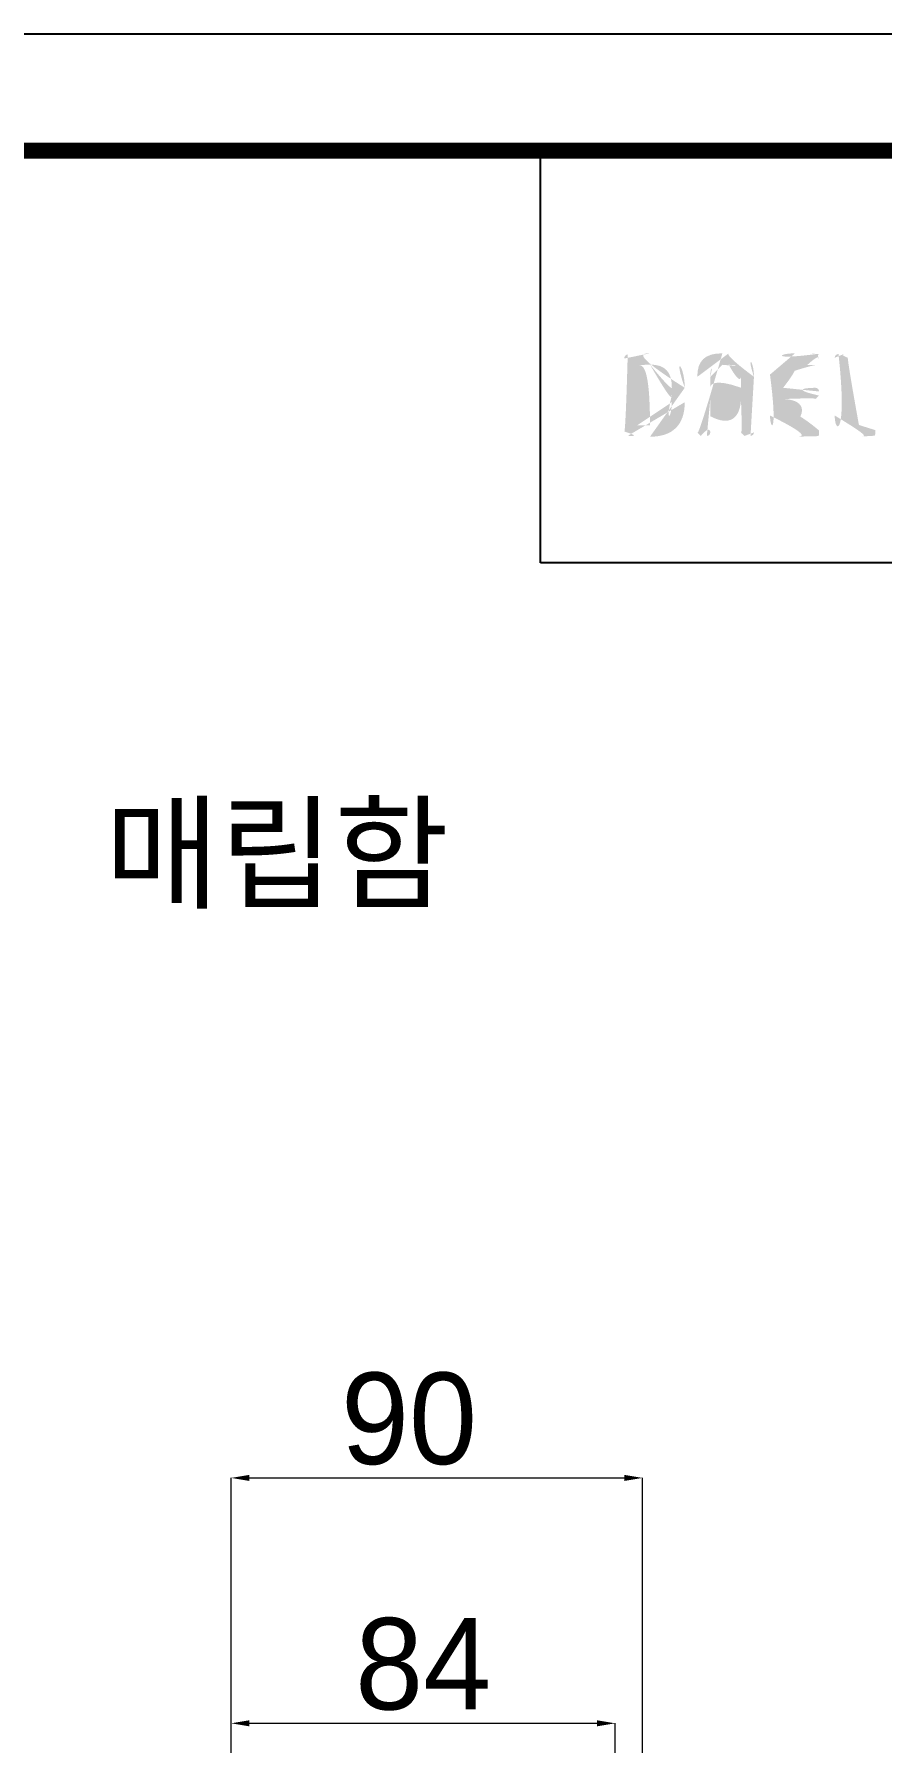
# Model space of a CAD drawing. Extents: x 16296660632 to 16296676784, y -37409619871 to -37409616699.
# Drawn here: x 16296676409.2 to 16296676594.6, y -37409617072.3 to -37409616698.7 of the extents above; entities that cross this region are included whole.
import ezdxf

# ---------------------------------------------------------------- set-up
doc = ezdxf.new("R2010")
doc.units = 0
doc.header["$LTSCALE"] = 10
doc.header["$MEASUREMENT"] = 0
doc.header["$PDMODE"] = 3
doc.header["$PDSIZE"] = -10
doc.layers.get('0').update_dxf_attribs({"linetype": 'CONTINUOUS'})
doc.layers.get('DEFPOINTS').update_dxf_attribs({"linetype": 'CONTINUOUS'})
doc.layers.add('BODY', color=7, linetype='CONTINUOUS')
doc.styles.add('Daelim Dimension', font='\x7f\x7f\x7f\x7f.TTF')
doc.dimstyles.new('DEFAULT', dxfattribs={"dimscale": 2, "dimtxt": 2, "dimasz": 2, "dimexe": 0, "dimexo": 2, "dimgap": 1, "dimtad": 1, "dimdec": 1, "dimzin": 9, "dimdsep": 46, "dimtxsty": 'Daelim Dimension', "dimcen": 0.5, "dimclrd": 252, "dimclre": 252, "dimclrt": 3, "dimadec": 1, "dimazin": 0, "dimtfac": 1, "dimtdec": 1, "dimtix": 1, "dimtmove": 0, "dimatfit": 3, "dimfxl": 0, "dimtolj": 1, "dimtzin": 1, "dimlwd": 9, "dimlwe": 9, "dimarcsym": 0})

# ---------------------------------------------------------------- blocks, each defined once
blk = doc.blocks.new('*D31')
at = {"layer": 'BODY', "color": 5, "lineweight": 9, "ltscale": 0.7}
for p, q in [((16296676452.29113, -37409617076.222183), (16296676452.29113, -37409617014.384689)), ((16296676456.29113, -37409617014.384689), (16296676538.29113, -37409617014.384689)), ((16296676542.29113, -37409617109.592033), (16296676542.29113, -37409617014.384689))]:
    blk.add_line(p, q, dxfattribs=at)
at = {"layer": 'BODY', "color": 5, "ltscale": 0.7}
for points in [[(16296676456.29113, -37409617013.718033), (16296676456.29113, -37409617015.051353), (16296676452.29113, -37409617014.384689)], [(16296676538.29113, -37409617013.718033), (16296676538.29113, -37409617015.051353), (16296676542.29113, -37409617014.384689)]]:
    blk.add_solid(points, dxfattribs=at)
at = {"layer": 'DEFPOINTS', "color": 0, "ltscale": 0.7}
for p in [(16296676542.29113, -37409617014.384689), (16296676452.29113, -37409617080.222183), (16296676542.29113, -37409617113.592033)]:
    blk.add_point(p, dxfattribs=at)
at = {"layer": 'BODY', "color": 7, "lineweight": 5, "ltscale": 0.7, "insert": (16296676491.205839, -37409617001.497711), "char_height": 20, "attachment_point": 5, "style": 'Daelim Dimension'}
blk.add_mtext('\\A1;90', dxfattribs=at)
blk = doc.blocks.new('*D34')
at = {"layer": 'BODY', "color": 5, "lineweight": 9, "ltscale": 0.7}
for p, q in [((16296676452.29113, -37409617076.22218), (16296676452.29113, -37409617068.04012)), ((16296676456.29113, -37409617068.04012), (16296676532.29114, -37409617068.04012)), ((16296676536.29114, -37409617099.63814), (16296676536.29114, -37409617068.04012))]:
    blk.add_line(p, q, dxfattribs=at)
at = {"layer": 'BODY', "color": 5, "ltscale": 0.7}
for points in [[(16296676456.29113, -37409617067.37345), (16296676456.29113, -37409617068.70678), (16296676452.29113, -37409617068.04012)], [(16296676532.29114, -37409617067.37345), (16296676532.29114, -37409617068.70678), (16296676536.29114, -37409617068.04012)]]:
    blk.add_solid(points, dxfattribs=at)
at = {"layer": 'DEFPOINTS', "color": 0, "ltscale": 0.7}
for p in [(16296676536.29114, -37409617068.04012), (16296676452.29113, -37409617080.22218), (16296676536.29114, -37409617103.63814)]:
    blk.add_point(p, dxfattribs=at)
at = {"layer": 'BODY', "color": 7, "lineweight": 5, "ltscale": 0.7, "insert": (16296676494.29114, -37409617055.15314), "char_height": 20, "attachment_point": 5, "style": 'Daelim Dimension'}
blk.add_mtext('\\A1;84', dxfattribs=at)

msp = doc.modelspace()

# ---------------------------------------------------------------- hatches: boundary and pattern name
h = msp.add_hatch(color=5)
edge = h.paths.add_edge_path()
edge.add_spline(control_points=[(16296676551.52103, -37409616776.015022), (16296676551.52103, -37409616771.089561), (16296676548.89415, -37409616768.476402), (16296676543.923161, -37409616768.476402)], knot_values=[7, 7, 7, 7, 8, 8, 8, 8], degree=3, periodic=0)
edge.add_spline(control_points=[(16296676543.923161, -37409616768.476402), (16296676542.10235, -37409616768.476402), (16296676539.79586, -37409616768.585838), (16296676539.045641, -37409616768.711273)], knot_values=[0, 0, 0, 0, 1, 1, 1, 1], degree=3, periodic=0)
edge.add_spline(control_points=[(16296676539.045641, -37409616768.711273), (16296676538.577061, -37409616768.793312), (16296676538.271469, -37409616769.139977), (16296676538.271469, -37409616769.609642), (16296676538.271469, -37409616769.609642), (16296676538.271469, -37409616785.562431), (16296676538.271469, -37409616785.562431)], knot_values=[1, 1, 1, 1, 2, 2, 2, 3, 3, 3, 3], degree=3, periodic=0)
edge.add_spline(control_points=[(16296676538.271469, -37409616785.562431), (16296676538.271469, -37409616786.059532), (16296676538.577061, -37409616786.390167), (16296676539.07641, -37409616786.499657)], knot_values=[3, 3, 3, 3, 4, 4, 4, 4], degree=3, periodic=0)
edge.add_spline(control_points=[(16296676539.07641, -37409616786.499657), (16296676539.79586, -37409616786.593178), (16296676542.08639, -37409616786.711769), (16296676543.923161, -37409616786.711769)], knot_values=[4, 4, 4, 4, 5, 5, 5, 5], degree=3, periodic=0)
edge.add_spline(control_points=[(16296676543.923161, -37409616786.711769), (16296676548.89415, -37409616786.711769), (16296676551.52103, -37409616784.100853), (16296676551.52103, -37409616779.164047), (16296676551.52103, -37409616779.164047), (16296676551.52103, -37409616776.015022), (16296676551.52103, -37409616776.015022)], knot_values=[5, 5, 5, 5, 6, 6, 6, 7, 7, 7, 7], degree=3, periodic=0)
edge = h.paths.add_edge_path(flags=16)
edge.add_spline(control_points=[(16296676543.90716, -37409616770.936821), (16296676547.221569, -37409616770.936821), (16296676548.699181, -37409616772.512459), (16296676548.699181, -37409616776.015022), (16296676548.699181, -37409616776.015022), (16296676548.699181, -37409616776.802223), (16296676548.699181, -37409616777.589546)], knot_values=[4, 4, 4, 4, 5, 5, 5, 5.5, 5.5, 5.5, 5.5], degree=3, periodic=0)
edge.add_spline(control_points=[(16296676548.699181, -37409616777.589546), (16296676548.699181, -37409616778.376732), (16296676548.699181, -37409616779.164047), (16296676548.699181, -37409616779.164047)], knot_values=[5.5, 5.5, 5.5, 5.5, 6, 6, 6, 6], degree=3, periodic=0)
edge.add_spline(control_points=[(16296676548.699181, -37409616779.164047), (16296676548.699181, -37409616782.584473), (16296676547.12808, -37409616784.253639), (16296676543.923161, -37409616784.253639)], knot_values=[0, 0, 0, 0, 1, 1, 1, 1], degree=3, periodic=0)
edge.add_spline(control_points=[(16296676543.923161, -37409616784.253639), (16296676543.923109, -37409616784.253639), (16296676541.719259, -37409616784.217087), (16296676541.148029, -37409616784.194344), (16296676541.148029, -37409616784.194344), (16296676541.148029, -37409616771.071342), (16296676541.148029, -37409616771.071342)], knot_values=[1.00001, 1.00001, 1.00001, 1.00001, 2, 2, 2, 3, 3, 3, 3], degree=3, periodic=0)
edge.add_spline(control_points=[(16296676541.148029, -37409616771.071342), (16296676542.297291, -37409616770.950447), (16296676543.90716, -37409616770.936821), (16296676543.90716, -37409616770.936821)], knot_values=[3, 3, 3, 3, 4, 4, 4, 4], degree=3, periodic=0)
h = msp.add_hatch(color=5)
edge = h.paths.add_edge_path()
edge.add_spline(control_points=[(16296676566.66091, -37409616773.613853), (16296676566.66091, -37409616770.061203), (16296676564.94956, -37409616768.476402), (16296676561.142639, -37409616768.476402)], knot_values=[13, 13, 13, 13, 14, 14, 14, 14], degree=3, periodic=0)
edge.add_spline(control_points=[(16296676561.142639, -37409616768.476402), (16296676561.142611, -37409616768.476402), (16296676559.751699, -37409616768.476402), (16296676559.751699, -37409616768.476402)], knot_values=[0.00001, 0.00001, 0.00001, 0.00001, 1, 1, 1, 1], degree=3, periodic=0)
edge.add_spline(control_points=[(16296676559.751699, -37409616768.476402), (16296676555.944759, -37409616768.476402), (16296676554.264179, -37409616770.061203), (16296676554.264179, -37409616773.613853), (16296676554.264179, -37409616773.613853), (16296676554.264179, -37409616785.77227), (16296676554.264179, -37409616785.77227)], knot_values=[1, 1, 1, 1, 2, 2, 2, 3, 3, 3, 3], degree=3, periodic=0)
edge.add_spline(control_points=[(16296676554.264179, -37409616785.77227), (16296676554.264179, -37409616786.198677), (16296676554.59255, -37409616786.547569), (16296676555.02239, -37409616786.547569)], knot_values=[3, 3, 3, 3, 4, 4, 4, 4], degree=3, periodic=0)
edge.add_spline(control_points=[(16296676555.02239, -37409616786.547569), (16296676555.0224, -37409616786.547569), (16296676556.350651, -37409616786.547569), (16296676556.350651, -37409616786.547569)], knot_values=[4.00001, 4.00001, 4.00001, 4.00001, 5, 5, 5, 5], degree=3, periodic=0)
edge.add_spline(control_points=[(16296676556.350651, -37409616786.547569), (16296676556.796431, -37409616786.547569), (16296676557.108829, -37409616786.132553), (16296676557.108829, -37409616785.77227), (16296676557.108829, -37409616785.77227), (16296676557.108829, -37409616784.022728), (16296676557.108829, -37409616782.237556)], knot_values=[5, 5, 5, 5, 6, 6, 6, 6.5, 6.5, 6.5, 6.5], degree=3, periodic=0)
edge.add_spline(control_points=[(16296676557.108829, -37409616782.237556), (16296676557.108829, -37409616780.452377), (16296676557.108829, -37409616778.631599), (16296676557.108829, -37409616778.489128), (16296676557.108829, -37409616778.489128), (16296676563.81514, -37409616778.489128), (16296676563.81514, -37409616778.489128)], knot_values=[6.5, 6.5, 6.5, 6.5, 7, 7, 7, 8, 8, 8, 8], degree=3, periodic=0)
edge.add_spline(control_points=[(16296676563.81514, -37409616778.489128), (16296676563.81514, -37409616778.774017), (16296676563.81514, -37409616785.77227), (16296676563.81514, -37409616785.77227)], knot_values=[8, 8, 8, 8, 9, 9, 9, 9], degree=3, periodic=0)
edge.add_spline(control_points=[(16296676563.81514, -37409616785.77227), (16296676563.81514, -37409616786.214622), (16296676564.159479, -37409616786.547569), (16296676564.5665, -37409616786.547569)], knot_values=[9, 9, 9, 9, 10, 10, 10, 10], degree=3, periodic=0)
edge.add_spline(control_points=[(16296676564.5665, -37409616786.547569), (16296676564.566509, -37409616786.547569), (16296676565.90274, -37409616786.547569), (16296676565.90274, -37409616786.547569)], knot_values=[10.00001, 10.00001, 10.00001, 10.00001, 11, 11, 11, 11], degree=3, periodic=0)
edge.add_spline(control_points=[(16296676565.90274, -37409616786.547569), (16296676566.34853, -37409616786.547569), (16296676566.66091, -37409616786.116547), (16296676566.66091, -37409616785.77227), (16296676566.66091, -37409616785.77227), (16296676566.66091, -37409616773.613853), (16296676566.66091, -37409616773.613853)], knot_values=[11, 11, 11, 11, 12, 12, 12, 13, 13, 13, 13], degree=3, periodic=0)
edge = h.paths.add_edge_path(flags=16)
edge.add_spline(control_points=[(16296676557.108829, -37409616773.613853), (16296676557.108829, -37409616771.360924), (16296676557.750759, -37409616770.989273), (16296676559.751699, -37409616770.989273)], knot_values=[2, 2, 2, 2, 3, 3, 3, 3], degree=3, periodic=0)
edge.add_spline(control_points=[(16296676559.751699, -37409616770.989273), (16296676559.751711, -37409616770.989273), (16296676561.142639, -37409616770.989273), (16296676561.142639, -37409616770.989273)], knot_values=[3.00001, 3.00001, 3.00001, 3.00001, 4, 4, 4, 4], degree=3, periodic=0)
edge.add_spline(control_points=[(16296676561.142639, -37409616770.989273), (16296676563.15159, -37409616770.989273), (16296676563.81514, -37409616771.360924), (16296676563.81514, -37409616773.613853)], knot_values=[4, 4, 4, 4, 5, 5, 5, 5], degree=3, periodic=0)
edge.add_spline(control_points=[(16296676563.81514, -37409616773.613853), (16296676563.81514, -37409616773.613876), (16296676563.81514, -37409616775.775581), (16296676563.81514, -37409616775.987556)], knot_values=[5.00001, 5.00001, 5.00001, 5.00001, 6, 6, 6, 6], degree=3, periodic=0)
edge.add_spline(control_points=[(16296676563.81514, -37409616775.987556), (16296676563.81514, -37409616775.987556), (16296676557.108829, -37409616775.987556), (16296676557.108829, -37409616775.987556)], knot_values=[0, 0, 0, 0, 1, 1, 1, 1], degree=3, periodic=0)
edge.add_spline(control_points=[(16296676557.108829, -37409616775.987556), (16296676557.108829, -37409616775.775581), (16296676557.108829, -37409616773.613853), (16296676557.108829, -37409616773.613853)], knot_values=[1, 1, 1, 1, 2, 2, 2, 2], degree=3, periodic=0)
h = msp.add_hatch(color=5)
edge = h.paths.add_edge_path()
edge.add_spline(control_points=[(16296676573.038851, -37409616776.015022), (16296676573.038851, -37409616775.78463), (16296676573.038851, -37409616773.125954), (16296676573.038851, -37409616773.125954)], knot_values=[14, 14, 14, 14, 15, 15, 15, 15], degree=3, periodic=0)
edge.add_spline(control_points=[(16296676573.038851, -37409616773.125954), (16296676573.038851, -37409616771.773666), (16296676573.038851, -37409616771.034897), (16296676575.67256, -37409616771.034897), (16296676575.67256, -37409616771.034897), (16296676576.982, -37409616771.037727), (16296676578.29146, -37409616771.040527)], knot_values=[15, 15, 15, 15, 16, 16, 16, 16.5, 16.5, 16.5, 16.5], degree=3, periodic=0)
edge.add_spline(control_points=[(16296676578.29146, -37409616771.040527), (16296676579.60092, -37409616771.043427), (16296676580.91037, -37409616771.046257), (16296676580.91037, -37409616771.046257), (16296676580.91037, -37409616771.046257), (16296676580.91037, -37409616770.452263), (16296676580.91037, -37409616769.858276)], knot_values=[16.5, 16.5, 16.5, 16.5, 17, 17, 17, 17.5, 17.5, 17.5, 17.5], degree=3, periodic=0)
edge.add_spline(control_points=[(16296676580.91037, -37409616769.858276), (16296676580.91037, -37409616769.264229), (16296676580.91037, -37409616768.670197), (16296676580.91037, -37409616768.670197)], knot_values=[17.5, 17.5, 17.5, 17.5, 18, 18, 18, 18], degree=3, periodic=0)
edge.add_spline(control_points=[(16296676580.91037, -37409616768.670197), (16296676580.910339, -37409616768.670197), (16296676580.379049, -37409616768.620049), (16296676580.379049, -37409616768.620049)], knot_values=[18.00001, 18.00001, 18.00001, 18.00001, 19, 19, 19, 19], degree=3, periodic=0)
edge.add_spline(control_points=[(16296676580.379049, -37409616768.620049), (16296676579.316441, -37409616768.53109), (16296676576.97003, -37409616768.476402), (16296676575.642941, -37409616768.476402)], knot_values=[19, 19, 19, 19, 20, 20, 20, 20], degree=3, periodic=0)
edge.add_spline(control_points=[(16296676575.642941, -37409616768.476402), (16296676571.95344, -37409616768.476402), (16296676570.17025, -37409616769.988167), (16296676570.17025, -37409616773.125954)], knot_values=[20, 20, 20, 20, 21, 21, 21, 21], degree=3, periodic=0)
edge.add_spline(control_points=[(16296676570.17025, -37409616773.125954), (16296676570.17025, -37409616773.125954), (16296676570.17025, -37409616782.069099), (16296676570.17025, -37409616782.069099)], knot_values=[0, 0, 0, 0, 1, 1, 1, 1], degree=3, periodic=0)
edge.add_spline(control_points=[(16296676570.17025, -37409616782.069099), (16296676570.17025, -37409616785.195297), (16296676571.95344, -37409616786.711769), (16296676575.642941, -37409616786.711769)], knot_values=[1, 1, 1, 1, 2, 2, 2, 2], degree=3, periodic=0)
edge.add_spline(control_points=[(16296676575.642941, -37409616786.711769), (16296676577.27562, -37409616786.711769), (16296676579.48064, -37409616786.679878), (16296676580.379049, -37409616786.593178)], knot_values=[2, 2, 2, 2, 3, 3, 3, 3], degree=3, periodic=0)
edge.add_spline(control_points=[(16296676580.379049, -37409616786.593178), (16296676580.379049, -37409616786.593178), (16296676580.784941, -37409616786.558937), (16296676580.784941, -37409616786.558937)], knot_values=[3.00001, 3.00001, 3.00001, 3.00001, 3.99999, 3.99999, 3.99999, 3.99999], degree=3, periodic=0)
edge.add_spline(control_points=[(16296676580.784941, -37409616786.558937), (16296676580.784941, -37409616786.558937), (16296676580.784941, -37409616786.558937), (16296676580.784941, -37409616786.558937), (16296676580.784941, -37409616786.558937), (16296676580.910339, -37409616786.547569), (16296676580.91037, -37409616786.547569)], knot_values=[3.99999, 3.99999, 3.99999, 3.99999, 4, 4, 4, 4.99999, 4.99999, 4.99999, 4.99999], degree=3, periodic=0)
edge.add_spline(control_points=[(16296676580.91037, -37409616786.547569), (16296676580.91037, -37409616786.547569), (16296676580.91037, -37409616786.547569), (16296676580.91037, -37409616786.547569), (16296676580.91037, -37409616786.547569), (16296676580.91037, -37409616785.947243), (16296676580.91037, -37409616785.347008)], knot_values=[4.99999, 4.99999, 4.99999, 4.99999, 5.25, 5.25, 5.25, 5.5, 5.5, 5.5, 5.5], degree=3, periodic=0)
edge.add_spline(control_points=[(16296676580.91037, -37409616785.347008), (16296676580.91037, -37409616784.746773), (16296676580.91037, -37409616784.146423), (16296676580.91037, -37409616784.146423), (16296676580.91037, -37409616784.146423), (16296676575.67256, -37409616784.146423), (16296676575.67256, -37409616784.146423)], knot_values=[5.5, 5.5, 5.5, 5.5, 6, 6, 6, 7, 7, 7, 7], degree=3, periodic=0)
edge.add_spline(control_points=[(16296676575.67256, -37409616784.146423), (16296676573.038851, -37409616784.146423), (16296676573.038851, -37409616783.412216), (16296676573.038851, -37409616782.069099), (16296676573.038851, -37409616782.069099), (16296676573.038851, -37409616778.74218), (16296676573.038851, -37409616778.479942)], knot_values=[7, 7, 7, 7, 8, 8, 8, 9, 9, 9, 9], degree=3, periodic=0)
edge.add_spline(control_points=[(16296676573.038851, -37409616778.479942), (16296676573.29652, -37409616778.479942), (16296676580.112261, -37409616778.479942), (16296676580.112261, -37409616778.479942)], knot_values=[9, 9, 9, 9, 10, 10, 10, 10], degree=3, periodic=0)
edge.add_spline(control_points=[(16296676580.112261, -37409616778.479942), (16296676580.534121, -37409616778.479942), (16296676580.91037, -37409616778.144676), (16296676580.91037, -37409616777.713753)], knot_values=[10, 10, 10, 10, 11, 11, 11, 11], degree=3, periodic=0)
edge.add_spline(control_points=[(16296676580.91037, -37409616777.713753), (16296676580.91037, -37409616777.713753), (16296676580.91037, -37409616776.824463), (16296676580.91037, -37409616776.824463)], knot_values=[11.00001, 11.00001, 11.00001, 11.00001, 12, 12, 12, 12], degree=3, periodic=0)
edge.add_spline(control_points=[(16296676580.91037, -37409616776.824463), (16296676580.91037, -37409616776.377533), (16296676580.534121, -37409616776.015022), (16296676580.112261, -37409616776.015022), (16296676580.112261, -37409616776.015022), (16296676573.29652, -37409616776.015022), (16296676573.038851, -37409616776.015022)], knot_values=[12, 12, 12, 12, 13, 13, 13, 14, 14, 14, 14], degree=3, periodic=0)
h = msp.add_hatch(color=5)
edge = h.paths.add_edge_path()
edge.add_spline(control_points=[(16296676589.62558, -37409616784.146423), (16296676587.17885, -37409616784.146423), (16296676587.17885, -37409616783.22065), (16296676587.17885, -37409616782.326813), (16296676587.17885, -37409616782.326813), (16296676587.17885, -37409616769.436333), (16296676587.17885, -37409616769.436333)], knot_values=[9, 9, 9, 9, 10, 10, 10, 11, 11, 11, 11], degree=3, periodic=0)
edge.add_spline(control_points=[(16296676587.17885, -37409616769.436333), (16296676587.17885, -37409616769.003181), (16296676586.81171, -37409616768.629143), (16296676586.373911, -37409616768.629143)], knot_values=[11, 11, 11, 11, 12, 12, 12, 12], degree=3, periodic=0)
edge.add_spline(control_points=[(16296676586.373911, -37409616768.629143), (16296676586.37388, -37409616768.629143), (16296676585.15398, -37409616768.629143), (16296676585.153971, -37409616768.629143)], knot_values=[12.00001, 12.00001, 12.00001, 12.00001, 12.99999, 12.99999, 12.99999, 12.99999], degree=3, periodic=0)
edge.add_spline(control_points=[(16296676585.153971, -37409616768.629143), (16296676584.709299, -37409616768.629143), (16296676584.326229, -37409616769.003181), (16296676584.326229, -37409616769.436333), (16296676584.326229, -37409616769.436333), (16296676584.326229, -37409616782.069099), (16296676584.326229, -37409616782.069099)], knot_values=[0, 0, 0, 0, 1, 1, 1, 2, 2, 2, 2], degree=3, periodic=0)
edge.add_spline(control_points=[(16296676584.326229, -37409616782.069099), (16296676584.326229, -37409616786.187279), (16296676587.15604, -37409616786.711769), (16296676589.602779, -37409616786.711769)], knot_values=[2, 2, 2, 2, 3, 3, 3, 3], degree=3, periodic=0)
edge.add_spline(control_points=[(16296676589.602779, -37409616786.711769), (16296676591.392771, -37409616786.711769), (16296676591.83061, -37409616786.634239), (16296676592.384701, -37409616786.547569)], knot_values=[3, 3, 3, 3, 4, 4, 4, 4], degree=3, periodic=0)
edge.add_spline(control_points=[(16296676592.384701, -37409616786.547569), (16296676592.38472, -37409616786.547569), (16296676592.6971, -37409616786.508781), (16296676592.6971, -37409616786.508781)], knot_values=[4.00001, 4.00001, 4.00001, 4.00001, 4.99999, 4.99999, 4.99999, 4.99999], degree=3, periodic=0)
edge.add_spline(control_points=[(16296676592.6971, -37409616786.508781), (16296676592.6971, -37409616786.508781), (16296676592.6971, -37409616786.508781), (16296676592.6971, -37409616786.508781), (16296676592.6971, -37409616786.508781), (16296676593.096149, -37409616786.438103), (16296676593.096149, -37409616786.438103)], knot_values=[4.99999, 4.99999, 4.99999, 4.99999, 5.499995, 5.499995, 5.499995, 5.99999, 5.99999, 5.99999, 5.99999], degree=3, periodic=0)
edge.add_spline(control_points=[(16296676593.096149, -37409616786.438103), (16296676593.096149, -37409616786.438103), (16296676593.096149, -37409616786.438103), (16296676593.096149, -37409616786.438103), (16296676593.096149, -37409616786.438103), (16296676593.237551, -37409616786.417641), (16296676593.237551, -37409616786.417641)], knot_values=[5.99999, 5.99999, 5.99999, 5.99999, 6.499995, 6.499995, 6.499995, 6.99999, 6.99999, 6.99999, 6.99999], degree=3, periodic=0)
edge.add_spline(control_points=[(16296676593.237551, -37409616786.417641), (16296676593.237551, -37409616786.417641), (16296676593.237551, -37409616786.417641), (16296676593.237551, -37409616786.417641), (16296676593.237551, -37409616786.417641), (16296676593.237551, -37409616785.849831), (16296676593.237551, -37409616785.282043)], knot_values=[6.99999, 6.99999, 6.99999, 6.99999, 7.25, 7.25, 7.25, 7.5, 7.5, 7.5, 7.5], degree=3, periodic=0)
edge.add_spline(control_points=[(16296676593.237551, -37409616785.282043), (16296676593.237551, -37409616784.714233), (16296676593.237551, -37409616784.146423), (16296676593.237551, -37409616784.146423), (16296676593.237551, -37409616784.146423), (16296676589.62558, -37409616784.146423), (16296676589.62558, -37409616784.146423)], knot_values=[7.5, 7.5, 7.5, 7.5, 8, 8, 8, 9, 9, 9, 9], degree=3, periodic=0)

# ---------------------------------------------------------------- linework, layer by layer
at = {"color": 5, "ltscale": 0.5}
msp.add_line((16296676519.99847, -37409616814.29493), (16296676519.99847, -37409616724.164268), dxfattribs=at)
at = {"color": 5, "ltscale": 40}
msp.add_line((16296676759.29759, -37409616814.29493), (16296676519.99847, -37409616814.29493), dxfattribs=at)
at = {"ltscale": 0.5}
msp.add_lwpolyline([(16296675286.22047, -37409617795.791344), (16296676783.52046, -37409617795.791344), (16296676783.52046, -37409616698.691338), (16296675286.22047, -37409616698.691338)], close=True, dxfattribs=at)
at = {"color": 5, "linetype": 'ByBlock', "lineweight": 200, "const_width": 3.45}
msp.add_lwpolyline([(16296675310.29731, -37409617748.814491), (16296676759.29731, -37409617748.814491), (16296676759.29731, -37409616724.164482), (16296675310.29731, -37409616724.164482)], close=True, dxfattribs=at)

# ---------------------------------------------------------------- texts
at = {"layer": 'BODY', "color": 2, "ltscale": 0.7, "insert": (16296676424.628361, -37409616867.779114), "char_height": 20, "attachment_point": 1, "style": 'Daelim Dimension'}
msp.add_mtext_dynamic_manual_height_columns('매립함', width=585.69577072, gutter_width=12.444029, heights=[0], dxfattribs=at)

# ---------------------------------------------------------------- dimensions: what is measured, and where the dimension line sits
at = {"layer": 'BODY', "lineweight": 5, "ltscale": 0.7}
dim = msp.add_linear_dim(base=(16296676542.29113, -37409617014.384689), p1=(16296676452.29113, -37409617080.222183), p2=(16296676542.29113, -37409617113.592033), dimstyle='DEFAULT', override={"dimtxt": 10, "dimclrd": 5, "dimclre": 5, "dimclrt": 7}, dxfattribs=at)
dim.commit()
dim.dimension.update_dxf_attribs({"geometry": '*D31', "text_midpoint": (16296676491.205839, -37409617014.384689), "dimtype": 160})
dim = msp.add_linear_dim(base=(16296676536.29114, -37409617068.040123), p1=(16296676452.29113, -37409617080.222183), p2=(16296676536.29114, -37409617103.638138), dimstyle='DEFAULT', override={"dimtxt": 10, "dimclrd": 5, "dimclre": 5, "dimclrt": 7}, dxfattribs=at)
dim.commit()
dim.dimension.update_dxf_attribs({"geometry": '*D34', "text_midpoint": (16296676494.29114, -37409617055.153137)})

doc.saveas('drawing.dxf')
